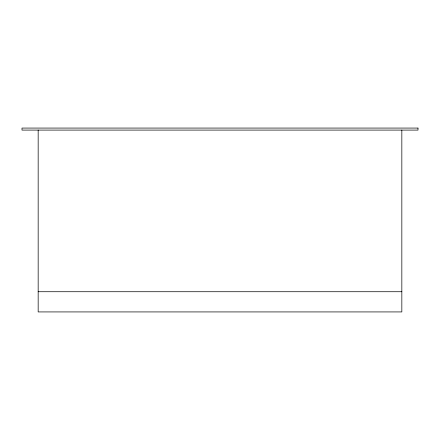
<?xml version="1.0" encoding="UTF-8"?>
<svg xmlns="http://www.w3.org/2000/svg" width="440" height="440" viewBox="0 0 440 440"><rect width="100%" height="100%" fill="white"/><g stroke="black" fill="none" stroke-linecap="round" stroke-linejoin="round"><path stroke-width="0.66" d="M38.165 291.726L401.836 291.726M401.836 130.092L401.836 311.927L38.165 311.927L38.165 130.092M418 128.073L22 128.073L22 130.092L418 130.092L418 128.073"/></g></svg>
